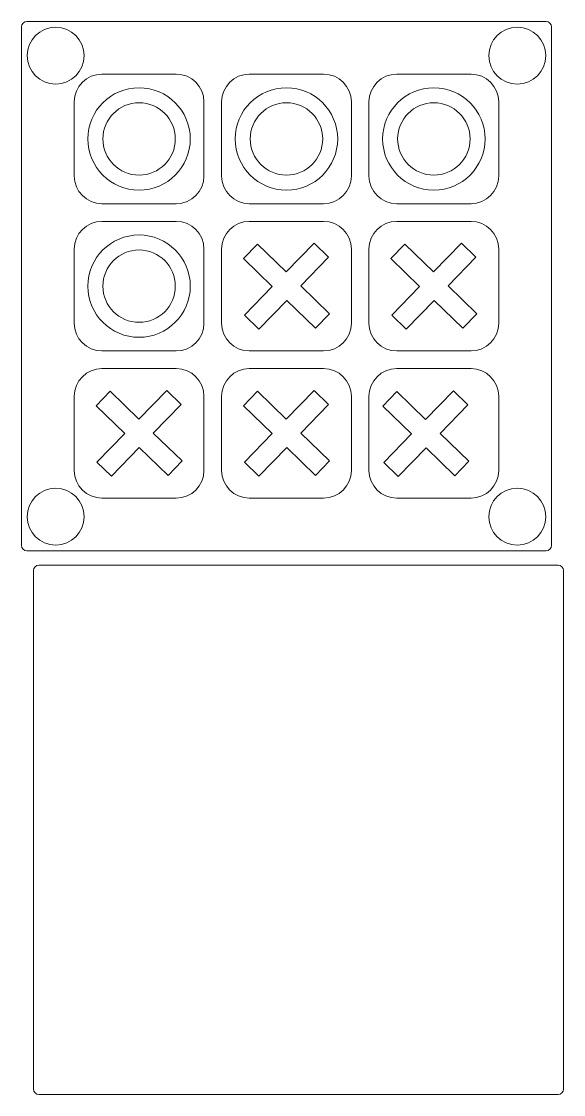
# Model space of a CAD drawing. Header units: millimetres. Extents: x -102 to 233, y -105 to 94.
# Drawn here: x -101.9 to -6.7, y -94.3 to 94.3 of the extents above; entities that cross this region are included whole.
import ezdxf

# ---------------------------------------------------------------- set-up
doc = ezdxf.new("R2010")
doc.units = ezdxf.units.MM
doc.header["$MEASUREMENT"] = 0
doc.layers.add('Layer 1', color=7, linetype='Continuous')

msp = doc.modelspace()

# ---------------------------------------------------------------- linework, layer by layer
at = {"layer": 'Layer 1', "color": 250, "lineweight": 9}
for points, knots in [([(-100.9109, 94.2574), (-100.9109, 94.2574), (-9.7917, 94.2574), (-9.7917, 94.2574), (-9.7917, 94.2574), (-9.2745, 94.2574), (-8.8512, 93.8342), (-8.8512, 93.3169), (-8.8512, 93.3169), (-8.8512, 93.3169), (-8.8512, 2.1978), (-8.8512, 2.1978), (-8.8512, 2.1978), (-8.8512, 1.6805), (-9.2745, 1.2573), (-9.7917, 1.2573), (-9.7917, 1.2573), (-9.7917, 1.2573), (-100.9109, 1.2573), (-100.9109, 1.2573), (-100.9109, 1.2573), (-101.4281, 1.2573), (-101.8513, 1.6805), (-101.8513, 2.1978), (-101.8513, 2.1978), (-101.8513, 2.1978), (-101.8513, 93.3169), (-101.8513, 93.3169), (-101.8513, 93.3169), (-101.8513, 93.8342), (-101.4281, 94.2574), (-100.9109, 94.2574)], [0, 0, 0, 0, 0.11111111, 0.11111111, 0.11111111, 0.11111111, 0.22222222, 0.22222222, 0.22222222, 0.22222222, 0.33333333, 0.33333333, 0.33333333, 0.33333333, 0.44444444, 0.44444444, 0.44444444, 0.44444444, 0.55555556, 0.55555556, 0.55555556, 0.55555556, 0.66666667, 0.66666667, 0.66666667, 0.66666667, 0.77777778, 0.77777778, 0.77777778, 0.77777778, 1, 1, 1, 1]), ([(-87.7366, 85.0059), (-87.7366, 85.0059), (-74.694, 85.0059), (-74.694, 85.0059), (-74.694, 85.0059), (-72.0191, 85.0059), (-69.8308, 82.8176), (-69.8308, 80.1426), (-69.8308, 80.1426), (-69.8308, 80.1426), (-69.8308, 67.1001), (-69.8308, 67.1001), (-69.8308, 67.1001), (-69.8308, 64.4251), (-72.0191, 62.2368), (-74.694, 62.2368), (-74.694, 62.2368), (-74.694, 62.2368), (-87.7366, 62.2368), (-87.7366, 62.2368), (-87.7366, 62.2368), (-90.4116, 62.2368), (-92.5999, 64.4251), (-92.5999, 67.1001), (-92.5999, 67.1001), (-92.5999, 67.1001), (-92.5999, 80.1426), (-92.5999, 80.1426), (-92.5999, 80.1426), (-92.5999, 82.8176), (-90.4116, 85.0059), (-87.7366, 85.0059)], [0, 0, 0, 0, 0.11111111, 0.11111111, 0.11111111, 0.11111111, 0.22222222, 0.22222222, 0.22222222, 0.22222222, 0.33333333, 0.33333333, 0.33333333, 0.33333333, 0.44444444, 0.44444444, 0.44444444, 0.44444444, 0.55555556, 0.55555556, 0.55555556, 0.55555556, 0.66666667, 0.66666667, 0.66666667, 0.66666667, 0.77777778, 0.77777778, 0.77777778, 0.77777778, 1, 1, 1, 1]), ([(-61.8726, 85.0059), (-61.8726, 85.0059), (-48.83, 85.0059), (-48.83, 85.0059), (-48.83, 85.0059), (-46.155, 85.0059), (-43.9667, 82.8176), (-43.9667, 80.1426), (-43.9667, 80.1426), (-43.9667, 80.1426), (-43.9667, 67.1001), (-43.9667, 67.1001), (-43.9667, 67.1001), (-43.9667, 64.4251), (-46.155, 62.2368), (-48.83, 62.2368), (-48.83, 62.2368), (-48.83, 62.2368), (-61.8726, 62.2368), (-61.8726, 62.2368), (-61.8726, 62.2368), (-64.5474, 62.2368), (-66.7358, 64.4251), (-66.7358, 67.1001), (-66.7358, 67.1001), (-66.7358, 67.1001), (-66.7358, 80.1426), (-66.7358, 80.1426), (-66.7358, 80.1426), (-66.7358, 82.8176), (-64.5474, 85.0059), (-61.8726, 85.0059)], [0, 0, 0, 0, 0.11111111, 0.11111111, 0.11111111, 0.11111111, 0.22222222, 0.22222222, 0.22222222, 0.22222222, 0.33333333, 0.33333333, 0.33333333, 0.33333333, 0.44444444, 0.44444444, 0.44444444, 0.44444444, 0.55555556, 0.55555556, 0.55555556, 0.55555556, 0.66666667, 0.66666667, 0.66666667, 0.66666667, 0.77777778, 0.77777778, 0.77777778, 0.77777778, 1, 1, 1, 1]), ([(-36.0085, 85.0059), (-36.0085, 85.0059), (-22.966, 85.0059), (-22.966, 85.0059), (-22.966, 85.0059), (-20.2911, 85.0059), (-18.1026, 82.8176), (-18.1026, 80.1426), (-18.1026, 80.1426), (-18.1026, 80.1426), (-18.1026, 67.1001), (-18.1026, 67.1001), (-18.1026, 67.1001), (-18.1026, 64.4251), (-20.2911, 62.2368), (-22.966, 62.2368), (-22.966, 62.2368), (-22.966, 62.2368), (-36.0085, 62.2368), (-36.0085, 62.2368), (-36.0085, 62.2368), (-38.6835, 62.2368), (-40.8719, 64.4251), (-40.8719, 67.1001), (-40.8719, 67.1001), (-40.8719, 67.1001), (-40.8719, 80.1426), (-40.8719, 80.1426), (-40.8719, 80.1426), (-40.8719, 82.8176), (-38.6835, 85.0059), (-36.0085, 85.0059)], [0, 0, 0, 0, 0.11111111, 0.11111111, 0.11111111, 0.11111111, 0.22222222, 0.22222222, 0.22222222, 0.22222222, 0.33333333, 0.33333333, 0.33333333, 0.33333333, 0.44444444, 0.44444444, 0.44444444, 0.44444444, 0.55555556, 0.55555556, 0.55555556, 0.55555556, 0.66666667, 0.66666667, 0.66666667, 0.66666667, 0.77777778, 0.77777778, 0.77777778, 0.77777778, 1, 1, 1, 1]), ([(-81.2155, 82.6092), (-76.2515, 82.6092), (-72.2273, 78.585), (-72.2273, 73.6214), (-72.2273, 73.6214), (-72.2273, 68.6575), (-76.2515, 64.6334), (-81.2155, 64.6334), (-81.2155, 64.6334), (-86.1793, 64.6334), (-90.2033, 68.6575), (-90.2033, 73.6214), (-90.2033, 73.6214), (-90.2033, 78.585), (-86.1793, 82.6092), (-81.2155, 82.6092)], [0, 0, 0, 0, 0.2, 0.2, 0.2, 0.2, 0.4, 0.4, 0.4, 0.4, 0.6, 0.6, 0.6, 0.6, 1, 1, 1, 1]), ([(-55.3514, 82.6092), (-50.3874, 82.6092), (-46.3632, 78.585), (-46.3632, 73.6214), (-46.3632, 73.6214), (-46.3632, 68.6575), (-50.3874, 64.6334), (-55.3514, 64.6334), (-55.3514, 64.6334), (-60.3152, 64.6334), (-64.3392, 68.6575), (-64.3392, 73.6214), (-64.3392, 73.6214), (-64.3392, 78.585), (-60.3152, 82.6092), (-55.3514, 82.6092)], [0, 0, 0, 0, 0.2, 0.2, 0.2, 0.2, 0.4, 0.4, 0.4, 0.4, 0.6, 0.6, 0.6, 0.6, 1, 1, 1, 1]), ([(-29.4874, 82.6092), (-24.5234, 82.6092), (-20.4992, 78.585), (-20.4992, 73.6214), (-20.4992, 73.6214), (-20.4992, 68.6575), (-24.5234, 64.6334), (-29.4874, 64.6334), (-29.4874, 64.6334), (-34.4512, 64.6334), (-38.4752, 68.6575), (-38.4752, 73.6214), (-38.4752, 73.6214), (-38.4752, 78.585), (-34.4512, 82.6092), (-29.4874, 82.6092)], [0, 0, 0, 0, 0.2, 0.2, 0.2, 0.2, 0.4, 0.4, 0.4, 0.4, 0.6, 0.6, 0.6, 0.6, 1, 1, 1, 1]), ([(-81.2155, 79.9769), (-77.7052, 79.9769), (-74.8598, 77.1314), (-74.8598, 73.6214), (-74.8598, 73.6214), (-74.8598, 70.1112), (-77.7052, 67.2659), (-81.2155, 67.2659), (-81.2155, 67.2659), (-84.7255, 67.2659), (-87.571, 70.1112), (-87.571, 73.6214), (-87.571, 73.6214), (-87.571, 77.1314), (-84.7255, 79.9769), (-81.2155, 79.9769)], [0, 0, 0, 0, 0.2, 0.2, 0.2, 0.2, 0.4, 0.4, 0.4, 0.4, 0.6, 0.6, 0.6, 0.6, 1, 1, 1, 1]), ([(-55.3514, 79.9769), (-51.8411, 79.9769), (-48.9957, 77.1314), (-48.9957, 73.6214), (-48.9957, 73.6214), (-48.9957, 70.1112), (-51.8411, 67.2659), (-55.3514, 67.2659), (-55.3514, 67.2659), (-58.8614, 67.2659), (-61.7069, 70.1112), (-61.7069, 73.6214), (-61.7069, 73.6214), (-61.7069, 77.1314), (-58.8614, 79.9769), (-55.3514, 79.9769)], [0, 0, 0, 0, 0.2, 0.2, 0.2, 0.2, 0.4, 0.4, 0.4, 0.4, 0.6, 0.6, 0.6, 0.6, 1, 1, 1, 1]), ([(-29.4874, 79.9769), (-25.9771, 79.9769), (-23.1317, 77.1314), (-23.1317, 73.6214), (-23.1317, 73.6214), (-23.1317, 70.1112), (-25.9771, 67.2659), (-29.4874, 67.2659), (-29.4874, 67.2659), (-32.9974, 67.2659), (-35.8429, 70.1112), (-35.8429, 73.6214), (-35.8429, 73.6214), (-35.8429, 77.1314), (-32.9974, 79.9769), (-29.4874, 79.9769)], [0, 0, 0, 0, 0.2, 0.2, 0.2, 0.2, 0.4, 0.4, 0.4, 0.4, 0.6, 0.6, 0.6, 0.6, 1, 1, 1, 1]), ([(-87.7366, 59.1418), (-87.7366, 59.1418), (-74.694, 59.1418), (-74.694, 59.1418), (-74.694, 59.1418), (-72.0191, 59.1418), (-69.8308, 56.9535), (-69.8308, 54.2786), (-69.8308, 54.2786), (-69.8308, 54.2786), (-69.8308, 41.236), (-69.8308, 41.236), (-69.8308, 41.236), (-69.8308, 38.561), (-72.0191, 36.3727), (-74.694, 36.3727), (-74.694, 36.3727), (-74.694, 36.3727), (-87.7366, 36.3727), (-87.7366, 36.3727), (-87.7366, 36.3727), (-90.4116, 36.3727), (-92.5999, 38.561), (-92.5999, 41.236), (-92.5999, 41.236), (-92.5999, 41.236), (-92.5999, 54.2786), (-92.5999, 54.2786), (-92.5999, 54.2786), (-92.5999, 56.9535), (-90.4116, 59.1418), (-87.7366, 59.1418)], [0, 0, 0, 0, 0.11111111, 0.11111111, 0.11111111, 0.11111111, 0.22222222, 0.22222222, 0.22222222, 0.22222222, 0.33333333, 0.33333333, 0.33333333, 0.33333333, 0.44444444, 0.44444444, 0.44444444, 0.44444444, 0.55555556, 0.55555556, 0.55555556, 0.55555556, 0.66666667, 0.66666667, 0.66666667, 0.66666667, 0.77777778, 0.77777778, 0.77777778, 0.77777778, 1, 1, 1, 1]), ([(-61.8726, 59.1418), (-61.8726, 59.1418), (-48.83, 59.1418), (-48.83, 59.1418), (-48.83, 59.1418), (-46.155, 59.1418), (-43.9667, 56.9535), (-43.9667, 54.2786), (-43.9667, 54.2786), (-43.9667, 54.2786), (-43.9667, 41.236), (-43.9667, 41.236), (-43.9667, 41.236), (-43.9667, 38.561), (-46.155, 36.3727), (-48.83, 36.3727), (-48.83, 36.3727), (-48.83, 36.3727), (-61.8726, 36.3727), (-61.8726, 36.3727), (-61.8726, 36.3727), (-64.5474, 36.3727), (-66.7358, 38.561), (-66.7358, 41.236), (-66.7358, 41.236), (-66.7358, 41.236), (-66.7358, 54.2786), (-66.7358, 54.2786), (-66.7358, 54.2786), (-66.7358, 56.9535), (-64.5474, 59.1418), (-61.8726, 59.1418)], [0, 0, 0, 0, 0.11111111, 0.11111111, 0.11111111, 0.11111111, 0.22222222, 0.22222222, 0.22222222, 0.22222222, 0.33333333, 0.33333333, 0.33333333, 0.33333333, 0.44444444, 0.44444444, 0.44444444, 0.44444444, 0.55555556, 0.55555556, 0.55555556, 0.55555556, 0.66666667, 0.66666667, 0.66666667, 0.66666667, 0.77777778, 0.77777778, 0.77777778, 0.77777778, 1, 1, 1, 1]), ([(-36.0085, 59.1418), (-36.0085, 59.1418), (-22.966, 59.1418), (-22.966, 59.1418), (-22.966, 59.1418), (-20.2911, 59.1418), (-18.1026, 56.9535), (-18.1026, 54.2786), (-18.1026, 54.2786), (-18.1026, 54.2786), (-18.1026, 41.236), (-18.1026, 41.236), (-18.1026, 41.236), (-18.1026, 38.561), (-20.2911, 36.3727), (-22.966, 36.3727), (-22.966, 36.3727), (-22.966, 36.3727), (-36.0085, 36.3727), (-36.0085, 36.3727), (-36.0085, 36.3727), (-38.6835, 36.3727), (-40.8719, 38.561), (-40.8719, 41.236), (-40.8719, 41.236), (-40.8719, 41.236), (-40.8719, 54.2786), (-40.8719, 54.2786), (-40.8719, 54.2786), (-40.8719, 56.9535), (-38.6835, 59.1418), (-36.0085, 59.1418)], [0, 0, 0, 0, 0.11111111, 0.11111111, 0.11111111, 0.11111111, 0.22222222, 0.22222222, 0.22222222, 0.22222222, 0.33333333, 0.33333333, 0.33333333, 0.33333333, 0.44444444, 0.44444444, 0.44444444, 0.44444444, 0.55555556, 0.55555556, 0.55555556, 0.55555556, 0.66666667, 0.66666667, 0.66666667, 0.66666667, 0.77777778, 0.77777778, 0.77777778, 0.77777778, 1, 1, 1, 1]), ([(-81.2155, 56.7451), (-76.2515, 56.7451), (-72.2273, 52.7209), (-72.2273, 47.7573), (-72.2273, 47.7573), (-72.2273, 42.7934), (-76.2515, 38.7693), (-81.2155, 38.7693), (-81.2155, 38.7693), (-86.1793, 38.7693), (-90.2033, 42.7934), (-90.2033, 47.7573), (-90.2033, 47.7573), (-90.2033, 52.7209), (-86.1793, 56.7451), (-81.2155, 56.7451)], [0, 0, 0, 0, 0.2, 0.2, 0.2, 0.2, 0.4, 0.4, 0.4, 0.4, 0.6, 0.6, 0.6, 0.6, 1, 1, 1, 1]), ([(-50.2678, 40.3658), (-50.2678, 40.3658), (-55.3126, 45.2566), (-55.3126, 45.2566), (-55.3126, 45.2566), (-55.3126, 45.2566), (-60.2032, 40.2118), (-60.2032, 40.2118), (-60.2032, 40.2118), (-60.2032, 40.2118), (-62.7426, 42.6738), (-62.7426, 42.6738), (-62.7426, 42.6738), (-62.7426, 42.6738), (-57.8519, 47.7186), (-57.8519, 47.7186), (-57.8519, 47.7186), (-57.8519, 47.7186), (-62.8966, 52.6091), (-62.8966, 52.6091), (-62.8966, 52.6091), (-62.8966, 52.6091), (-60.4347, 55.1487), (-60.4347, 55.1487), (-60.4347, 55.1487), (-60.4347, 55.1487), (-55.3903, 50.2581), (-55.3903, 50.2581), (-55.3903, 50.2581), (-55.3903, 50.2581), (-50.4992, 55.3026), (-50.4992, 55.3026), (-50.4992, 55.3026), (-50.4992, 55.3026), (-47.9598, 52.8408), (-47.9598, 52.8408), (-47.9598, 52.8408), (-47.9598, 52.8408), (-52.8506, 47.7961), (-52.8506, 47.7961), (-52.8506, 47.7961), (-52.8506, 47.7961), (-47.8058, 42.9054), (-47.8058, 42.9054), (-47.8058, 42.9054), (-47.8058, 42.9054), (-50.2678, 40.3658), (-50.2678, 40.3658)], [0, 0, 0, 0, 0.07692308, 0.07692308, 0.07692308, 0.07692308, 0.15384615, 0.15384615, 0.15384615, 0.15384615, 0.23076923, 0.23076923, 0.23076923, 0.23076923, 0.30769231, 0.30769231, 0.30769231, 0.30769231, 0.38461538, 0.38461538, 0.38461538, 0.38461538, 0.46153846, 0.46153846, 0.46153846, 0.46153846, 0.53846154, 0.53846154, 0.53846154, 0.53846154, 0.61538462, 0.61538462, 0.61538462, 0.61538462, 0.69230769, 0.69230769, 0.69230769, 0.69230769, 0.76923077, 0.76923077, 0.76923077, 0.76923077, 0.84615385, 0.84615385, 0.84615385, 0.84615385, 1, 1, 1, 1]), ([(-24.4038, 40.3658), (-24.4038, 40.3658), (-29.4486, 45.2566), (-29.4486, 45.2566), (-29.4486, 45.2566), (-29.4486, 45.2566), (-34.3392, 40.2118), (-34.3392, 40.2118), (-34.3392, 40.2118), (-34.3392, 40.2118), (-36.8786, 42.6738), (-36.8786, 42.6738), (-36.8786, 42.6738), (-36.8786, 42.6738), (-31.9879, 47.7186), (-31.9879, 47.7186), (-31.9879, 47.7186), (-31.9879, 47.7186), (-37.0326, 52.6091), (-37.0326, 52.6091), (-37.0326, 52.6091), (-37.0326, 52.6091), (-34.5707, 55.1487), (-34.5707, 55.1487), (-34.5707, 55.1487), (-34.5707, 55.1487), (-29.5263, 50.2581), (-29.5263, 50.2581), (-29.5263, 50.2581), (-29.5263, 50.2581), (-24.6352, 55.3026), (-24.6352, 55.3026), (-24.6352, 55.3026), (-24.6352, 55.3026), (-22.0958, 52.8408), (-22.0958, 52.8408), (-22.0958, 52.8408), (-22.0958, 52.8408), (-26.9866, 47.7961), (-26.9866, 47.7961), (-26.9866, 47.7961), (-26.9866, 47.7961), (-21.9418, 42.9054), (-21.9418, 42.9054), (-21.9418, 42.9054), (-21.9418, 42.9054), (-24.4038, 40.3658), (-24.4038, 40.3658)], [0, 0, 0, 0, 0.07692308, 0.07692308, 0.07692308, 0.07692308, 0.15384615, 0.15384615, 0.15384615, 0.15384615, 0.23076923, 0.23076923, 0.23076923, 0.23076923, 0.30769231, 0.30769231, 0.30769231, 0.30769231, 0.38461538, 0.38461538, 0.38461538, 0.38461538, 0.46153846, 0.46153846, 0.46153846, 0.46153846, 0.53846154, 0.53846154, 0.53846154, 0.53846154, 0.61538462, 0.61538462, 0.61538462, 0.61538462, 0.69230769, 0.69230769, 0.69230769, 0.69230769, 0.76923077, 0.76923077, 0.76923077, 0.76923077, 0.84615385, 0.84615385, 0.84615385, 0.84615385, 1, 1, 1, 1]), ([(-81.2155, 54.1128), (-77.7052, 54.1128), (-74.8598, 51.2673), (-74.8598, 47.7573), (-74.8598, 47.7573), (-74.8598, 44.2471), (-77.7052, 41.4018), (-81.2155, 41.4018), (-81.2155, 41.4018), (-84.7255, 41.4018), (-87.571, 44.2471), (-87.571, 47.7573), (-87.571, 47.7573), (-87.571, 51.2673), (-84.7255, 54.1128), (-81.2155, 54.1128)], [0, 0, 0, 0, 0.2, 0.2, 0.2, 0.2, 0.4, 0.4, 0.4, 0.4, 0.6, 0.6, 0.6, 0.6, 1, 1, 1, 1]), ([(-87.7366, 33.2779), (-87.7366, 33.2779), (-74.694, 33.2779), (-74.694, 33.2779), (-74.694, 33.2779), (-72.0191, 33.2779), (-69.8308, 31.0895), (-69.8308, 28.4145), (-69.8308, 28.4145), (-69.8308, 28.4145), (-69.8308, 15.3719), (-69.8308, 15.3719), (-69.8308, 15.3719), (-69.8308, 12.697), (-72.0191, 10.5087), (-74.694, 10.5087), (-74.694, 10.5087), (-74.694, 10.5087), (-87.7366, 10.5087), (-87.7366, 10.5087), (-87.7366, 10.5087), (-90.4116, 10.5087), (-92.5999, 12.697), (-92.5999, 15.3719), (-92.5999, 15.3719), (-92.5999, 15.3719), (-92.5999, 28.4145), (-92.5999, 28.4145), (-92.5999, 28.4145), (-92.5999, 31.0895), (-90.4116, 33.2779), (-87.7366, 33.2779)], [0, 0, 0, 0, 0.11111111, 0.11111111, 0.11111111, 0.11111111, 0.22222222, 0.22222222, 0.22222222, 0.22222222, 0.33333333, 0.33333333, 0.33333333, 0.33333333, 0.44444444, 0.44444444, 0.44444444, 0.44444444, 0.55555556, 0.55555556, 0.55555556, 0.55555556, 0.66666667, 0.66666667, 0.66666667, 0.66666667, 0.77777778, 0.77777778, 0.77777778, 0.77777778, 1, 1, 1, 1]), ([(-61.8726, 33.2779), (-61.8726, 33.2779), (-48.83, 33.2779), (-48.83, 33.2779), (-48.83, 33.2779), (-46.155, 33.2779), (-43.9667, 31.0895), (-43.9667, 28.4145), (-43.9667, 28.4145), (-43.9667, 28.4145), (-43.9667, 15.3719), (-43.9667, 15.3719), (-43.9667, 15.3719), (-43.9667, 12.697), (-46.155, 10.5087), (-48.83, 10.5087), (-48.83, 10.5087), (-48.83, 10.5087), (-61.8726, 10.5087), (-61.8726, 10.5087), (-61.8726, 10.5087), (-64.5474, 10.5087), (-66.7358, 12.697), (-66.7358, 15.3719), (-66.7358, 15.3719), (-66.7358, 15.3719), (-66.7358, 28.4145), (-66.7358, 28.4145), (-66.7358, 28.4145), (-66.7358, 31.0895), (-64.5474, 33.2779), (-61.8726, 33.2779)], [0, 0, 0, 0, 0.11111111, 0.11111111, 0.11111111, 0.11111111, 0.22222222, 0.22222222, 0.22222222, 0.22222222, 0.33333333, 0.33333333, 0.33333333, 0.33333333, 0.44444444, 0.44444444, 0.44444444, 0.44444444, 0.55555556, 0.55555556, 0.55555556, 0.55555556, 0.66666667, 0.66666667, 0.66666667, 0.66666667, 0.77777778, 0.77777778, 0.77777778, 0.77777778, 1, 1, 1, 1]), ([(-36.0085, 33.2779), (-36.0085, 33.2779), (-22.966, 33.2779), (-22.966, 33.2779), (-22.966, 33.2779), (-20.2911, 33.2779), (-18.1026, 31.0895), (-18.1026, 28.4145), (-18.1026, 28.4145), (-18.1026, 28.4145), (-18.1026, 15.3719), (-18.1026, 15.3719), (-18.1026, 15.3719), (-18.1026, 12.697), (-20.2911, 10.5087), (-22.966, 10.5087), (-22.966, 10.5087), (-22.966, 10.5087), (-36.0085, 10.5087), (-36.0085, 10.5087), (-36.0085, 10.5087), (-38.6835, 10.5087), (-40.8719, 12.697), (-40.8719, 15.3719), (-40.8719, 15.3719), (-40.8719, 15.3719), (-40.8719, 28.4145), (-40.8719, 28.4145), (-40.8719, 28.4145), (-40.8719, 31.0895), (-38.6835, 33.2779), (-36.0085, 33.2779)], [0, 0, 0, 0, 0.11111111, 0.11111111, 0.11111111, 0.11111111, 0.22222222, 0.22222222, 0.22222222, 0.22222222, 0.33333333, 0.33333333, 0.33333333, 0.33333333, 0.44444444, 0.44444444, 0.44444444, 0.44444444, 0.55555556, 0.55555556, 0.55555556, 0.55555556, 0.66666667, 0.66666667, 0.66666667, 0.66666667, 0.77777778, 0.77777778, 0.77777778, 0.77777778, 1, 1, 1, 1]), ([(-76.1319, 14.5019), (-76.1319, 14.5019), (-81.1767, 19.3927), (-81.1767, 19.3927), (-81.1767, 19.3927), (-81.1767, 19.3927), (-86.0673, 14.3479), (-86.0673, 14.3479), (-86.0673, 14.3479), (-86.0673, 14.3479), (-88.6067, 16.8099), (-88.6067, 16.8099), (-88.6067, 16.8099), (-88.6067, 16.8099), (-83.716, 21.8547), (-83.716, 21.8547), (-83.716, 21.8547), (-83.716, 21.8547), (-88.7607, 26.7452), (-88.7607, 26.7452), (-88.7607, 26.7452), (-88.7607, 26.7452), (-86.2988, 29.2848), (-86.2988, 29.2848), (-86.2988, 29.2848), (-86.2988, 29.2848), (-81.2544, 24.3942), (-81.2544, 24.3942), (-81.2544, 24.3942), (-81.2544, 24.3942), (-76.3633, 29.4387), (-76.3633, 29.4387), (-76.3633, 29.4387), (-76.3633, 29.4387), (-73.8239, 26.9769), (-73.8239, 26.9769), (-73.8239, 26.9769), (-73.8239, 26.9769), (-78.7147, 21.9322), (-78.7147, 21.9322), (-78.7147, 21.9322), (-78.7147, 21.9322), (-73.6699, 17.0415), (-73.6699, 17.0415), (-73.6699, 17.0415), (-73.6699, 17.0415), (-76.1319, 14.5019), (-76.1319, 14.5019)], [0, 0, 0, 0, 0.07692308, 0.07692308, 0.07692308, 0.07692308, 0.15384615, 0.15384615, 0.15384615, 0.15384615, 0.23076923, 0.23076923, 0.23076923, 0.23076923, 0.30769231, 0.30769231, 0.30769231, 0.30769231, 0.38461538, 0.38461538, 0.38461538, 0.38461538, 0.46153846, 0.46153846, 0.46153846, 0.46153846, 0.53846154, 0.53846154, 0.53846154, 0.53846154, 0.61538462, 0.61538462, 0.61538462, 0.61538462, 0.69230769, 0.69230769, 0.69230769, 0.69230769, 0.76923077, 0.76923077, 0.76923077, 0.76923077, 0.84615385, 0.84615385, 0.84615385, 0.84615385, 1, 1, 1, 1]), ([(-50.2678, 14.5019), (-50.2678, 14.5019), (-55.3126, 19.3927), (-55.3126, 19.3927), (-55.3126, 19.3927), (-55.3126, 19.3927), (-60.2032, 14.3479), (-60.2032, 14.3479), (-60.2032, 14.3479), (-60.2032, 14.3479), (-62.7426, 16.8099), (-62.7426, 16.8099), (-62.7426, 16.8099), (-62.7426, 16.8099), (-57.8519, 21.8547), (-57.8519, 21.8547), (-57.8519, 21.8547), (-57.8519, 21.8547), (-62.8966, 26.7452), (-62.8966, 26.7452), (-62.8966, 26.7452), (-62.8966, 26.7452), (-60.4347, 29.2848), (-60.4347, 29.2848), (-60.4347, 29.2848), (-60.4347, 29.2848), (-55.3903, 24.3942), (-55.3903, 24.3942), (-55.3903, 24.3942), (-55.3903, 24.3942), (-50.4992, 29.4387), (-50.4992, 29.4387), (-50.4992, 29.4387), (-50.4992, 29.4387), (-47.9598, 26.9769), (-47.9598, 26.9769), (-47.9598, 26.9769), (-47.9598, 26.9769), (-52.8506, 21.9322), (-52.8506, 21.9322), (-52.8506, 21.9322), (-52.8506, 21.9322), (-47.8058, 17.0415), (-47.8058, 17.0415), (-47.8058, 17.0415), (-47.8058, 17.0415), (-50.2678, 14.5019), (-50.2678, 14.5019)], [0, 0, 0, 0, 0.07692308, 0.07692308, 0.07692308, 0.07692308, 0.15384615, 0.15384615, 0.15384615, 0.15384615, 0.23076923, 0.23076923, 0.23076923, 0.23076923, 0.30769231, 0.30769231, 0.30769231, 0.30769231, 0.38461538, 0.38461538, 0.38461538, 0.38461538, 0.46153846, 0.46153846, 0.46153846, 0.46153846, 0.53846154, 0.53846154, 0.53846154, 0.53846154, 0.61538462, 0.61538462, 0.61538462, 0.61538462, 0.69230769, 0.69230769, 0.69230769, 0.69230769, 0.76923077, 0.76923077, 0.76923077, 0.76923077, 0.84615385, 0.84615385, 0.84615385, 0.84615385, 1, 1, 1, 1]), ([(-25.8146, 14.4575), (-25.8146, 14.4575), (-30.8594, 19.3483), (-30.8594, 19.3483), (-30.8594, 19.3483), (-30.8594, 19.3483), (-35.75, 14.3035), (-35.75, 14.3035), (-35.75, 14.3035), (-35.75, 14.3035), (-38.2894, 16.7655), (-38.2894, 16.7655), (-38.2894, 16.7655), (-38.2894, 16.7655), (-33.3987, 21.8103), (-33.3987, 21.8103), (-33.3987, 21.8103), (-33.3987, 21.8103), (-38.4434, 26.7008), (-38.4434, 26.7008), (-38.4434, 26.7008), (-38.4434, 26.7008), (-35.9815, 29.2404), (-35.9815, 29.2404), (-35.9815, 29.2404), (-35.9815, 29.2404), (-30.9371, 24.3498), (-30.9371, 24.3498), (-30.9371, 24.3498), (-30.9371, 24.3498), (-26.046, 29.3943), (-26.046, 29.3943), (-26.046, 29.3943), (-26.046, 29.3943), (-23.5066, 26.9325), (-23.5066, 26.9325), (-23.5066, 26.9325), (-23.5066, 26.9325), (-28.3974, 21.8878), (-28.3974, 21.8878), (-28.3974, 21.8878), (-28.3974, 21.8878), (-23.3526, 16.9971), (-23.3526, 16.9971), (-23.3526, 16.9971), (-23.3526, 16.9971), (-25.8146, 14.4575), (-25.8146, 14.4575)], [0, 0, 0, 0, 0.07692308, 0.07692308, 0.07692308, 0.07692308, 0.15384615, 0.15384615, 0.15384615, 0.15384615, 0.23076923, 0.23076923, 0.23076923, 0.23076923, 0.30769231, 0.30769231, 0.30769231, 0.30769231, 0.38461538, 0.38461538, 0.38461538, 0.38461538, 0.46153846, 0.46153846, 0.46153846, 0.46153846, 0.53846154, 0.53846154, 0.53846154, 0.53846154, 0.61538462, 0.61538462, 0.61538462, 0.61538462, 0.69230769, 0.69230769, 0.69230769, 0.69230769, 0.76923077, 0.76923077, 0.76923077, 0.76923077, 0.84615385, 0.84615385, 0.84615385, 0.84615385, 1, 1, 1, 1]), ([(-98.7943, -1.2572), (-98.7943, -1.2572), (-7.6751, -1.2572), (-7.6751, -1.2572), (-7.6751, -1.2572), (-7.1579, -1.2572), (-6.7346, -1.6804), (-6.7346, -2.1977), (-6.7346, -2.1977), (-6.7346, -2.1977), (-6.7346, -93.3168), (-6.7346, -93.3168), (-6.7346, -93.3168), (-6.7346, -93.8341), (-7.1579, -94.2573), (-7.6751, -94.2573), (-7.6751, -94.2573), (-7.6751, -94.2573), (-98.7943, -94.2573), (-98.7943, -94.2573), (-98.7943, -94.2573), (-99.3115, -94.2573), (-99.7347, -93.8341), (-99.7347, -93.3168), (-99.7347, -93.3168), (-99.7347, -93.3168), (-99.7347, -2.1977), (-99.7347, -2.1977), (-99.7347, -2.1977), (-99.7347, -1.6804), (-99.3115, -1.2572), (-98.7943, -1.2572)], [0, 0, 0, 0, 0.11111111, 0.11111111, 0.11111111, 0.11111111, 0.22222222, 0.22222222, 0.22222222, 0.22222222, 0.33333333, 0.33333333, 0.33333333, 0.33333333, 0.44444444, 0.44444444, 0.44444444, 0.44444444, 0.55555556, 0.55555556, 0.55555556, 0.55555556, 0.66666667, 0.66666667, 0.66666667, 0.66666667, 0.77777778, 0.77777778, 0.77777778, 0.77777778, 1, 1, 1, 1])]:
    msp.add_open_spline(points, degree=3, knots=knots, dxfattribs=at)
at = {"layer": 'Layer 1', "color": 250, "lineweight": 20}
for points in [[(-95.8513, 93.2573), (-98.6127, 93.2573), (-100.8512, 91.0188), (-100.8512, 88.2574), (-100.8512, 88.2574), (-100.8513, 85.4959), (-98.6127, 83.2574), (-95.8513, 83.2574), (-95.8513, 83.2574), (-93.0898, 83.2573), (-90.8513, 85.4959), (-90.8513, 88.2573), (-90.8513, 88.2573), (-90.8512, 91.0188), (-93.0898, 93.2573), (-95.8513, 93.2573)], [(-14.8513, 93.2573), (-17.6127, 93.2573), (-19.8512, 91.0188), (-19.8512, 88.2574), (-19.8512, 88.2574), (-19.8513, 85.4959), (-17.6127, 83.2574), (-14.8513, 83.2574), (-14.8513, 83.2574), (-12.0898, 83.2573), (-9.8513, 85.4959), (-9.8513, 88.2573), (-9.8513, 88.2573), (-9.8512, 91.0188), (-12.0898, 93.2573), (-14.8513, 93.2573)], [(-95.8513, 12.2573), (-98.6127, 12.2573), (-100.8512, 10.0188), (-100.8512, 7.2574), (-100.8512, 7.2574), (-100.8513, 4.4959), (-98.6127, 2.2574), (-95.8513, 2.2574), (-95.8513, 2.2574), (-93.0898, 2.2573), (-90.8513, 4.4959), (-90.8513, 7.2573), (-90.8513, 7.2573), (-90.8512, 10.0188), (-93.0898, 12.2573), (-95.8513, 12.2573)], [(-14.8513, 12.2573), (-17.6127, 12.2573), (-19.8512, 10.0188), (-19.8512, 7.2574), (-19.8512, 7.2574), (-19.8513, 4.4959), (-17.6127, 2.2574), (-14.8513, 2.2574), (-14.8513, 2.2574), (-12.0898, 2.2573), (-9.8513, 4.4959), (-9.8513, 7.2573), (-9.8513, 7.2573), (-9.8512, 10.0188), (-12.0898, 12.2573), (-14.8513, 12.2573)]]:
    msp.add_open_spline(points, degree=3, knots=[0, 0, 0, 0, 0.2, 0.2, 0.2, 0.2, 0.4, 0.4, 0.4, 0.4, 0.6, 0.6, 0.6, 0.6, 1, 1, 1, 1], dxfattribs=at)

doc.saveas('drawing.dxf')
